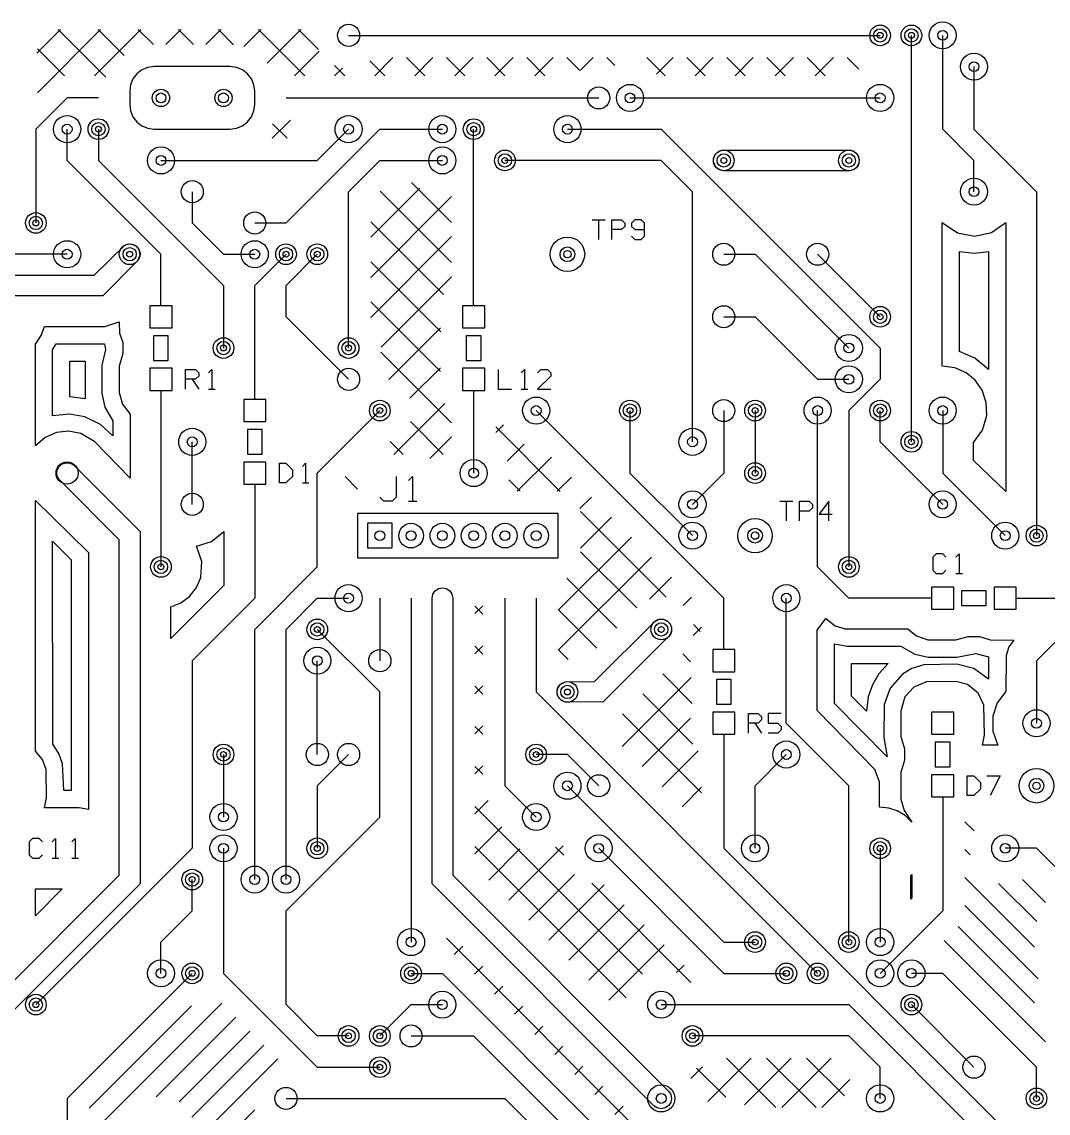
# Model space of a CAD drawing. Extents: x 7 to 284, y 6 to 364.
# Drawn here: x 126.43 to 168.11, y 48.93 to 93.26 of the extents above; entities that cross this region are included whole.
import ezdxf

# ---------------------------------------------------------------- set-up
doc = ezdxf.new("R2010")
doc.units = 0
doc.layers.add('SCORE', color=5, linetype='CONTINUOUS')

msp = doc.modelspace()

# ---------------------------------------------------------------- linework, layer by layer
at = {"layer": 'SCORE'}
for p, q in [((127.0438, 91.9888), (128.0035, 92.9485)), ((127.0628, 90.3815), (129.63, 92.9487)), ((127.9082, 92.9485), (129.8382, 91.0185)), ((129.3776, 91.07), (131.2566, 92.949)), ((129.5343, 92.9487), (130.5929, 91.8902)), ((131.1604, 92.9489), (131.7712, 92.3382)), ((132.274, 92.34), (132.8832, 92.9492)), ((132.7866, 92.9492), (133.3957, 92.34)), ((133.9003, 92.34), (134.5097, 92.9494)), ((134.4127, 92.9494), (135.0331, 92.3289)), ((135.4428, 92.2561), (136.1363, 92.9496)), ((136.0388, 92.9496), (137.9184, 91.07)), ((136.3966, 91.5836), (137.7629, 92.9498)), ((137.6649, 92.9498), (138.4787, 92.1361)), ((139.7, 92.71), (161.29, 92.71)), ((162.56, 76.2), (162.56, 92.71)), ((163.83, 88.9), (163.83, 92.71)), ((127.0708, 92.1596), (128.1666, 91.0637)), ((137.5094, 91.07), (138.5111, 92.0718)), ((140.7621, 91.07), (141.5021, 91.81)), ((142.0574, 91.81), (142.7974, 91.07)), ((142.3884, 91.07), (143.1284, 91.81)), ((143.6838, 91.81), (144.4238, 91.07)), ((144.0148, 91.07), (144.7548, 91.81)), ((145.3101, 91.81), (146.0501, 91.07)), ((145.6411, 91.07), (146.3811, 91.81)), ((146.9365, 91.81), (147.6765, 91.07)), ((147.2674, 91.07), (148.0074, 91.81)), ((148.5628, 91.81), (149.0927, 91.2801)), ((149.1265, 91.3028), (149.6338, 91.81)), ((150.1892, 91.81), (150.5162, 91.483)), ((151.8155, 91.81), (152.5555, 91.07)), ((152.2115, 91.135), (152.8865, 91.81)), ((153.4419, 91.81), (154.1819, 91.07)), ((153.7728, 91.07), (154.5128, 91.81)), ((155.0682, 91.81), (155.8082, 91.07)), ((155.3992, 91.07), (156.1392, 91.81)), ((156.6946, 91.81), (157.4346, 91.07)), ((157.0255, 91.07), (157.7655, 91.81)), ((158.3209, 91.81), (159.0609, 91.07)), ((158.6519, 91.07), (159.3919, 91.81)), ((159.9472, 91.81), (160.4246, 91.3326)), ((131.5512, 91.4059), (131.31, 91.306)), ((131.81, 91.44), (131.5512, 91.4059)), ((134.89, 91.44), (131.81, 91.44)), ((135.1488, 91.4059), (134.89, 91.44)), ((135.39, 91.306), (135.1488, 91.4059)), ((139.1261, 91.4887), (139.5448, 91.07)), ((139.1357, 91.07), (139.4497, 91.384)), ((140.566, 91.6751), (141.1711, 91.07)), ((165.1, 91.44), (165.1, 88.9)), ((130.944, 90.94), (130.8441, 90.6988)), ((131.1029, 91.1471), (130.944, 90.94)), ((131.31, 91.306), (131.1029, 91.1471)), ((135.5971, 91.1471), (135.39, 91.306)), ((135.756, 90.94), (135.5971, 91.1471)), ((135.8559, 90.6988), (135.756, 90.94)), ((130.8441, 90.6988), (130.81, 90.44)), ((130.81, 90.44), (130.81, 89.9)), ((135.89, 90.44), (135.8559, 90.6988)), ((135.89, 89.9), (135.89, 90.44)), ((128.27, 90.17), (127, 88.9)), ((129.54, 90.17), (128.27, 90.17)), ((137.16, 90.17), (149.86, 90.17)), ((151.13, 90.17), (161.29, 90.17)), ((130.81, 89.9), (130.8441, 89.6412)), ((130.8441, 89.6412), (130.944, 89.4)), ((135.756, 89.4), (135.8559, 89.6412)), ((135.8559, 89.6412), (135.89, 89.9)), ((130.944, 89.4), (131.1029, 89.1929)), ((131.1029, 89.1929), (131.31, 89.034)), ((135.39, 89.034), (135.5971, 89.1929)), ((135.5971, 89.1929), (135.756, 89.4)), ((136.5957, 88.53), (137.3357, 89.27)), ((136.6146, 89.1211), (137.2057, 88.53)), ((127, 88.9), (127, 85.09)), ((128.27, 87.63), (128.27, 88.9)), ((129.54, 88.9), (129.54, 87.63)), ((131.31, 89.034), (131.5512, 88.9341)), ((131.5512, 88.9341), (131.81, 88.9)), ((131.81, 88.9), (134.89, 88.9)), ((134.89, 88.9), (135.1488, 88.9341)), ((135.1488, 88.9341), (135.39, 89.034)), ((137.16, 85.09), (140.97, 88.9)), ((138.43, 87.63), (139.7, 88.9)), ((140.97, 88.9), (143.51, 88.9)), ((144.78, 83.82), (144.78, 88.9)), ((148.59, 88.9), (152.4, 88.9)), ((152.4, 88.9), (161.29, 80.01)), ((165.1, 87.63), (163.83, 88.9)), ((165.1, 88.9), (167.64, 86.36)), ((154.5381, 87.7519), (154.6153, 87.8964)), ((154.6153, 87.8964), (154.742, 88.0004)), ((154.742, 88.0004), (154.8988, 88.048)), ((154.8988, 88.048), (160.0612, 88.048)), ((160.0612, 88.048), (160.218, 88.0004)), ((160.218, 88.0004), (160.317, 87.927)), ((160.317, 87.927), (160.3904, 87.828)), ((160.3904, 87.828), (160.438, 87.6712)), ((132.08, 83.82), (128.27, 87.63)), ((129.54, 87.63), (134.62, 82.55)), ((132.08, 87.63), (138.43, 87.63)), ((139.7, 86.36), (140.97, 87.63)), ((140.97, 87.63), (143.51, 87.63)), ((152.4, 87.63), (146.05, 87.63)), ((153.67, 86.36), (152.4, 87.63)), ((154.522, 87.5888), (154.5381, 87.7519)), ((154.5696, 87.432), (154.522, 87.5888)), ((154.643, 87.333), (154.5696, 87.432)), ((154.7793, 87.242), (154.643, 87.333)), ((160.3447, 87.3636), (160.218, 87.2596)), ((160.4219, 87.5081), (160.3447, 87.3636)), ((160.438, 87.6712), (160.4219, 87.5081)), ((165.1, 86.36), (165.1, 87.63)), ((154.94, 87.21), (154.7793, 87.242)), ((160.0612, 87.212), (154.94, 87.21)), ((160.218, 87.2596), (160.0612, 87.212)), ((140.6, 84.507), (142.5972, 86.5042)), ((142.2599, 86.73), (143.8793, 85.1106)), ((133.35, 86.36), (133.35, 85.09)), ((139.7, 80.01), (139.7, 86.36)), ((140.6, 82.8806), (143.8786, 86.1593)), ((140.9881, 86.3754), (143.88, 83.4835)), ((153.67, 76.2), (153.67, 86.36)), ((167.64, 86.36), (167.64, 72.39)), ((140.6, 85.1372), (143.5534, 82.1837)), ((149.59, 85.22), (150.1233, 85.22)), ((149.8567, 85.22), (149.8567, 84.42)), ((150.39, 84.42), (150.39, 85.22)), ((150.39, 85.22), (150.79, 85.22)), ((150.79, 85.22), (150.9233, 85.0867)), ((151.3233, 85.22), (151.19, 85.0867)), ((151.59, 85.22), (151.3233, 85.22)), ((151.7233, 85.0867), (151.59, 85.22)), ((133.35, 85.09), (134.62, 83.82)), ((135.89, 85.09), (137.16, 85.09)), ((150.79, 84.82), (150.39, 84.82)), ((150.9233, 84.9533), (150.79, 84.82)), ((150.9233, 85.0867), (150.9233, 84.9533)), ((151.19, 85.0867), (151.19, 84.9533)), ((151.19, 84.9533), (151.3233, 84.82)), ((151.3233, 84.82), (151.7233, 84.82)), ((151.7233, 84.5533), (151.7233, 85.0867)), ((163.8109, 85.1045), (164.4364, 84.6873)), ((163.8116, 79.2693), (163.8109, 85.1045)), ((164.4364, 84.6873), (165.127, 84.5607)), ((165.127, 84.5607), (165.8135, 84.708)), ((165.8135, 84.708), (166.39, 85.1054)), ((166.39, 85.1054), (166.39, 74.1893)), ((130.612, 84.1904), (130.7688, 84.238)), ((130.7688, 84.238), (130.9319, 84.2219)), ((140.6, 81.2543), (143.8796, 84.5339)), ((151.19, 84.5533), (151.3233, 84.42)), ((151.3233, 84.42), (151.59, 84.42)), ((151.59, 84.42), (151.7233, 84.5533)), ((128.27, 83.82), (124.46, 83.82)), ((129.366, 82.97), (130.612, 84.1904)), ((130.9319, 84.2219), (131.0764, 84.1447)), ((131.0764, 84.1447), (131.1804, 84.018)), ((131.1804, 84.018), (131.228, 83.7788)), ((132.08, 81.73), (132.08, 83.82)), ((134.62, 83.82), (135.89, 83.82)), ((135.89, 82.55), (137.16, 83.82)), ((137.16, 82.55), (138.43, 83.82)), ((144.78, 81.73), (144.78, 83.82)), ((154.94, 83.82), (156.21, 83.82)), ((156.21, 83.82), (160.02, 80.01)), ((158.75, 83.82), (161.29, 81.28)), ((164.511, 83.931), (165.127, 83.8607)), ((164.5115, 79.8746), (164.511, 83.931)), ((165.127, 83.8607), (165.69, 83.9312)), ((165.69, 83.9312), (165.69, 79.1395)), ((131.1347, 83.5536), (129.714, 82.13)), ((131.228, 83.7788), (131.1347, 83.5536)), ((140.6, 83.5108), (143.4456, 80.6652)), ((124.4188, 82.968), (129.366, 82.97)), ((141.0191, 80.047), (143.88, 82.9079)), ((134.62, 82.55), (134.62, 80.01)), ((135.89, 80.01), (135.89, 82.55)), ((137.16, 81.28), (137.16, 82.55)), ((129.714, 82.13), (124.4188, 82.132)), ((132.53, 81.73), (131.63, 81.73)), ((131.63, 81.73), (131.63, 80.83)), ((132.53, 80.83), (132.53, 81.73)), ((140.6, 81.8845), (143.43, 79.0545)), ((145.23, 81.73), (144.33, 81.73)), ((144.33, 81.73), (144.33, 80.83)), ((145.23, 80.83), (145.23, 81.73)), ((139.7, 78.74), (137.16, 81.28)), ((154.94, 81.28), (156.21, 81.28)), ((156.21, 81.28), (158.75, 78.74)), ((127.2149, 80.5169), (127.3511, 80.8809)), ((127.3511, 80.8809), (129.8019, 80.8835)), ((129.8019, 80.8835), (130.38, 81.0727)), ((130.38, 81.0727), (130.3981, 80.62)), ((131.63, 80.83), (132.53, 80.83)), ((141.3361, 78.7377), (143.43, 80.8316)), ((144.33, 80.83), (145.23, 80.83)), ((126.98, 80.1732), (127.2149, 80.5169)), ((130.3981, 80.62), (130.53, 80.238)), ((130.53, 80.238), (130.53, 79.782)), ((132.38, 80.51), (131.78, 80.51)), ((131.78, 80.51), (131.78, 79.51)), ((132.38, 79.51), (132.38, 80.51)), ((145.08, 80.51), (144.48, 80.51)), ((144.48, 80.51), (144.48, 79.51)), ((145.08, 79.51), (145.08, 80.51)), ((126.98, 76.0364), (126.98, 80.1732)), ((127.68, 79.9341), (127.829, 80.1807)), ((127.68, 77.2558), (127.68, 79.9341)), ((127.829, 80.1807), (129.7915, 80.1821)), ((129.83, 79.9356), (129.6843, 79.3126)), ((129.7915, 80.1821), (129.83, 79.9356)), ((135.89, 77.92), (135.89, 80.01)), ((141.0097, 79.8484), (143.88, 76.9781)), ((161.29, 80.01), (161.29, 78.74)), ((165.1381, 79.5999), (164.5115, 79.8746)), ((128.38, 78.0273), (128.38, 79.4805)), ((128.38, 79.4805), (128.9983, 79.4803)), ((128.9983, 79.4803), (129.0041, 77.9413)), ((130.53, 79.782), (130.3835, 79.2783)), ((131.78, 79.51), (132.38, 79.51)), ((144.48, 79.51), (145.08, 79.51)), ((165.69, 79.1395), (165.1381, 79.5999)), ((129.6843, 79.3126), (129.6843, 78.1674)), ((130.3835, 79.2783), (130.3835, 78.2017)), ((132.53, 79.19), (131.63, 79.19)), ((131.63, 79.19), (131.63, 78.29)), ((132.53, 78.29), (132.53, 79.19)), ((133.08, 78.34), (133.08, 79.14)), ((133.08, 79.14), (133.48, 79.14)), ((133.48, 79.14), (133.6133, 79.0067)), ((133.6133, 79.0067), (133.6133, 78.8733)), ((134.0133, 79.0067), (134.1467, 79.14)), ((134.1467, 79.14), (134.1467, 78.34)), ((142.1921, 77.9673), (143.4304, 79.2056)), ((145.23, 79.19), (144.33, 79.19)), ((144.33, 79.19), (144.33, 78.29)), ((145.23, 78.29), (145.23, 79.19)), ((145.78, 79.14), (145.78, 78.34)), ((146.7133, 79.0067), (146.8467, 79.14)), ((146.8467, 79.14), (146.8467, 78.34)), ((147.38, 79.0067), (147.5133, 79.14)), ((147.5133, 79.14), (147.78, 79.14)), ((147.78, 79.14), (147.9133, 79.0067)), ((147.9133, 79.0067), (147.9133, 78.8733)), ((164.3265, 79.1997), (163.8116, 79.2693)), ((164.7782, 78.9995), (164.3265, 79.1997)), ((165.1451, 78.6984), (164.7782, 78.9995)), ((133.48, 78.74), (133.08, 78.74)), ((133.3467, 78.74), (133.6133, 78.34)), ((133.6133, 78.8733), (133.48, 78.74)), ((147.9133, 78.8733), (147.38, 78.34)), ((158.75, 78.74), (160.02, 78.74)), ((161.29, 78.74), (160.02, 77.47)), ((165.4296, 78.2944), (165.1451, 78.6984)), ((129.0041, 77.9413), (128.38, 78.0273)), ((129.6843, 78.1674), (129.8037, 77.6079)), ((130.3835, 78.2017), (130.5122, 77.7314)), ((131.63, 78.29), (132.53, 78.29)), ((132.08, 78.29), (132.08, 76.2)), ((134.0133, 78.34), (134.28, 78.34)), ((144.33, 78.29), (145.23, 78.29)), ((144.78, 78.29), (144.78, 76.2)), ((145.78, 78.34), (146.3133, 78.34)), ((146.7133, 78.34), (146.98, 78.34)), ((147.38, 78.34), (147.9133, 78.34)), ((165.6, 77.7946), (165.4296, 78.2944)), ((129.8037, 77.6079), (130.126, 77.0515)), ((130.5122, 77.7314), (130.83, 77.3306)), ((136.34, 77.92), (135.44, 77.92)), ((135.44, 77.92), (135.44, 77.02)), ((136.34, 77.02), (136.34, 77.92)), ((141.5411, 75.69), (143.6067, 77.7556)), ((165.618, 77.2668), (165.6, 77.7946)), ((128.3657, 77.3277), (127.68, 77.2558)), ((128.9923, 77.2182), (128.3657, 77.3277)), ((129.6254, 76.91), (128.9923, 77.2182)), ((130.83, 77.3306), (130.83, 74.7304)), ((138.43, 74.93), (140.97, 77.47)), ((154.94, 69.85), (147.32, 77.47)), ((151.13, 77.47), (151.13, 74.93)), ((154.94, 77.47), (154.94, 74.93)), ((156.21, 77.47), (156.21, 74.93)), ((158.75, 71.12), (158.75, 77.47)), ((160.02, 77.47), (160.02, 71.12)), ((161.29, 76.2), (161.29, 77.47)), ((163.83, 77.47), (163.83, 74.93)), ((165.445, 76.6763), (165.618, 77.2668)), ((130.1288, 76.4471), (129.6254, 76.91)), ((130.126, 77.0515), (130.1288, 76.4471)), ((135.44, 77.02), (136.34, 77.02)), ((136.19, 76.7), (135.59, 76.7)), ((135.59, 76.7), (135.59, 75.7)), ((136.19, 75.7), (136.19, 76.7)), ((142.2108, 77.021), (143.5443, 75.6875)), ((145.68, 76.5762), (145.9922, 76.8884)), ((145.68, 76.8045), (148.2982, 74.1862)), ((127.3774, 76.3763), (126.98, 76.0364)), ((127.8356, 76.5732), (127.3774, 76.3763)), ((128.3313, 76.6285), (127.8356, 76.5732)), ((128.8217, 76.5376), (128.3313, 76.6285)), ((129.3949, 76.204), (128.8217, 76.5376)), ((142.9966, 75.5191), (143.88, 76.4025)), ((165.08, 76.1755), (165.445, 76.6763)), ((130.83, 74.7304), (129.3949, 76.204)), ((132.08, 76.2), (132.08, 71.12)), ((133.35, 73.66), (133.35, 76.2)), ((141.3873, 76.2181), (141.9154, 75.69)), ((144.78, 76.2), (144.78, 74.93)), ((146.1456, 75.4155), (146.8345, 76.1044)), ((163.83, 73.66), (161.29, 76.2)), ((165.08, 75.4478), (165.08, 76.1755)), ((136.34, 75.38), (135.44, 75.38)), ((135.44, 75.38), (135.44, 74.48)), ((135.59, 75.7), (136.19, 75.7)), ((136.34, 74.48), (136.34, 75.38)), ((146.5465, 74.19), (147.9369, 75.5804)), ((166.39, 74.1893), (165.08, 75.4478)), ((127.85, 74.93), (127.8681, 75.0519)), ((127.8681, 74.8081), (127.85, 74.93)), ((127.8681, 75.0519), (127.9453, 75.1964)), ((127.9453, 75.1964), (128.072, 75.3004)), ((128.072, 75.3004), (128.2288, 75.348)), ((128.2288, 75.348), (128.3919, 75.3319)), ((128.3919, 75.3319), (128.5364, 75.2547)), ((128.5364, 75.2547), (131.23, 72.564)), ((136.89, 74.53), (136.89, 75.33)), ((136.89, 75.33), (137.1567, 75.33)), ((137.1567, 75.33), (137.4233, 75.0633)), ((137.4233, 75.0633), (137.4233, 74.7967)), ((137.8233, 75.1967), (137.9567, 75.33)), ((137.9567, 75.33), (137.9567, 74.53)), ((138.43, 71.12), (138.43, 74.93)), ((151.13, 74.93), (153.67, 72.39)), ((154.94, 74.93), (153.67, 73.66)), ((163.83, 74.93), (166.37, 72.39)), ((127.9453, 74.6636), (127.8681, 74.8081)), ((130.39, 72.216), (127.9453, 74.6636)), ((135.44, 74.48), (136.34, 74.48)), ((135.89, 74.48), (135.89, 72.39)), ((137.1567, 74.53), (136.89, 74.53)), ((137.4233, 74.7967), (137.1567, 74.53)), ((137.8233, 74.53), (138.09, 74.53)), ((139.5628, 74.79), (140.07, 74.2827)), ((141.6367, 74.79), (141.6367, 73.9567)), ((142.1367, 74.6233), (142.3033, 74.79)), ((142.3033, 74.79), (142.3033, 73.79)), ((146.203, 74.6551), (146.6681, 74.19)), ((148.1728, 74.19), (148.75, 74.7672)), ((126.98, 63.6394), (126.98, 73.8236)), ((126.98, 73.8236), (129.14, 71.6987)), ((141.1367, 73.79), (140.97, 73.9567)), ((141.47, 73.79), (141.1367, 73.79)), ((141.6367, 73.9567), (141.47, 73.79)), ((142.1367, 73.79), (142.47, 73.79)), ((149.0975, 73.4883), (149.5632, 73.954)), ((157.21, 73.79), (157.7433, 73.79)), ((157.4767, 73.79), (157.4767, 72.99)), ((158.01, 72.99), (158.01, 73.79)), ((158.01, 73.79), (158.41, 73.79)), ((158.41, 73.79), (158.5433, 73.6567)), ((158.5433, 73.6567), (158.5433, 73.5233)), ((159.21, 73.79), (158.81, 73.2567)), ((159.21, 72.99), (159.21, 73.79)), ((148.22, 73.29), (140.07, 73.29)), ((140.07, 73.29), (140.07, 71.49)), ((148.22, 71.49), (148.22, 73.29)), ((149.1162, 73.3682), (152.6002, 69.8842)), ((158.41, 73.39), (158.01, 73.39)), ((158.5433, 73.5233), (158.41, 73.39)), ((158.81, 73.2567), (159.3433, 73.2567)), ((141.47, 72.89), (140.47, 72.89)), ((140.47, 72.89), (140.47, 71.89)), ((141.47, 71.89), (141.47, 72.89)), ((149.12, 71.8845), (150.3764, 73.1408)), ((131.23, 72.564), (131.23, 58.246)), ((134.1273, 72.1486), (134.64, 72.5536)), ((134.64, 72.5536), (134.64, 70.3678)), ((135.89, 72.39), (135.89, 69.85)), ((148.22, 69.3581), (151.1895, 72.3277)), ((127.684, 63.9185), (127.68, 72.1699)), ((127.68, 72.1699), (128.44, 71.409)), ((130.39, 58.594), (130.39, 72.216)), ((133.5176, 71.9689), (134.1273, 72.1486)), ((133.7344, 71.3446), (133.5176, 71.9689)), ((140.47, 71.89), (141.47, 71.89)), ((128.44, 71.409), (128.44, 62.04)), ((129.14, 71.6987), (129.14, 61.2702)), ((140.07, 71.49), (148.22, 71.49)), ((148.22, 67.7318), (152.0027, 71.5145)), ((149.12, 71.7381), (151.4071, 69.4511)), ((163.5633, 71.65), (163.43, 71.5167)), ((163.43, 71.5167), (163.43, 70.9833)), ((163.83, 71.65), (163.5633, 71.65)), ((163.9633, 71.5167), (163.83, 71.65)), ((164.3633, 71.5167), (164.4967, 71.65)), ((164.4967, 71.65), (164.4967, 70.85)), ((133.6945, 70.6944), (133.7344, 71.3446)), ((135.89, 68.58), (138.43, 71.12)), ((160.02, 69.85), (158.75, 71.12)), ((163.43, 70.9833), (163.5633, 70.85)), ((163.83, 70.85), (163.9633, 70.9833)), ((171.45, 71.12), (167.64, 67.31)), ((133.5226, 70.2794), (133.6945, 70.6944)), ((148.5704, 70.6614), (150.5934, 68.6384)), ((151.9262, 69.8116), (152.8159, 70.7013)), ((163.5633, 70.85), (163.83, 70.85)), ((164.3633, 70.85), (164.63, 70.85)), ((134.64, 70.3678), (132.48, 68.2078)), ((133.2413, 69.9205), (133.5226, 70.2794)), ((143.122, 70.0107), (143.213, 70.147)), ((143.213, 70.147), (143.3493, 70.238)), ((143.3493, 70.238), (143.51, 70.27)), ((143.51, 70.27), (143.6707, 70.238)), ((143.6707, 70.238), (143.807, 70.147)), ((143.807, 70.147), (143.898, 70.0107)), ((164.28, 70.3), (163.38, 70.3)), ((163.38, 70.3), (163.38, 69.4)), ((164.28, 69.4), (164.28, 70.3)), ((165.6, 70.15), (164.6, 70.15)), ((164.6, 70.15), (164.6, 69.55)), ((165.6, 69.55), (165.6, 70.15)), ((166.82, 70.3), (165.92, 70.3)), ((165.92, 70.3), (165.92, 69.4)), ((166.82, 69.4), (166.82, 70.3)), ((132.48, 69.4991), (132.8907, 69.6605)), ((132.8907, 69.6605), (133.2413, 69.9205)), ((135.89, 69.85), (133.35, 67.31)), ((137.16, 68.58), (138.43, 69.85)), ((138.43, 69.85), (139.7, 69.85)), ((140.97, 69.85), (140.97, 67.31)), ((142.24, 69.85), (142.24, 55.88)), ((143.09, 69.85), (143.122, 70.0107)), ((143.09, 58.246), (143.09, 69.85)), ((143.898, 70.0107), (143.93, 69.85)), ((143.93, 69.85), (143.93, 58.594)), ((146.05, 69.85), (146.05, 62.23)), ((147.32, 69.85), (147.32, 66.04)), ((153.2927, 69.5517), (153.6291, 69.8881)), ((154.94, 67.76), (154.94, 69.85)), ((157.48, 64.77), (157.48, 69.85)), ((161.29, 69.85), (160.02, 69.85)), ((163.38, 69.85), (161.29, 69.85)), ((166.82, 69.85), (168.91, 69.85)), ((132.48, 68.2078), (132.48, 69.4991)), ((144.83, 69.2208), (145.15, 69.5408)), ((144.83, 69.5227), (145.15, 69.2027)), ((148.22, 69.3854), (149.7798, 67.8257)), ((163.38, 69.4), (164.28, 69.4)), ((164.6, 69.55), (165.6, 69.55)), ((165.92, 69.4), (166.82, 69.4)), ((149.686, 66.46), (152.1336, 68.9047)), ((152.1336, 68.9047), (152.2781, 68.9819)), ((152.2781, 68.9819), (152.4, 69)), ((152.4, 69), (152.5219, 68.9819)), ((152.5219, 68.9819), (152.6664, 68.9047)), ((152.6664, 68.9047), (152.7704, 68.778)), ((152.7704, 68.778), (152.818, 68.6212)), ((153.7042, 68.7802), (153.982, 68.5025)), ((158.73, 68.5555), (159.0786, 69.0237)), ((159.0786, 69.0237), (159.4614, 68.7322)), ((159.4614, 68.7322), (159.8634, 68.6102)), ((135.89, 58.42), (135.89, 68.58)), ((137.16, 58.42), (137.16, 68.58)), ((140.97, 66.04), (138.43, 68.58)), ((152.7247, 68.3136), (150.034, 65.62)), ((152.8019, 68.4581), (152.7247, 68.3136)), ((152.818, 68.6212), (152.8019, 68.4581)), ((153.695, 68.3278), (154.04, 68.6727)), ((158.73, 65.2878), (158.73, 68.5555)), ((159.8634, 68.6102), (162.4206, 68.6)), ((162.4206, 68.6), (162.7609, 68.3145)), ((162.7609, 68.3145), (163.2234, 68.1602)), ((164.3683, 68.1535), (164.872, 68.3)), ((164.872, 68.3), (165.328, 68.3)), ((165.328, 68.3), (165.7634, 68.1602)), ((144.83, 67.5945), (145.15, 67.9145)), ((144.83, 67.8964), (145.15, 67.5764)), ((159.43, 67.993), (159.9513, 67.9017)), ((159.43, 65.5777), (159.43, 67.993)), ((159.9513, 67.9017), (162.1366, 67.9)), ((162.1366, 67.9), (162.6979, 67.5737)), ((163.2234, 68.1602), (164.3683, 68.1535)), ((165.7634, 68.1602), (166.7152, 68.15)), ((166.5222, 67.8686), (166.4081, 67.52)), ((166.7152, 68.15), (166.5222, 67.8686)), ((148.22, 67.7591), (148.6198, 67.3593)), ((153.2711, 67.5871), (153.59, 67.2681)), ((155.39, 67.76), (154.49, 67.76)), ((154.49, 67.76), (154.49, 66.86)), ((155.39, 66.86), (155.39, 67.76)), ((162.6979, 67.5737), (163.2574, 67.4543)), ((163.2574, 67.4543), (164.4026, 67.4543)), ((164.4026, 67.4543), (165.1744, 67.6)), ((165.1744, 67.6), (165.6974, 67.4642)), ((165.6974, 67.4642), (165.69, 66.5653)), ((166.4081, 67.52), (166.39, 66.0645)), ((133.35, 67.31), (133.35, 59.69)), ((138.43, 63.5), (138.43, 67.31)), ((160.13, 67.2), (161.6195, 67.2)), ((160.13, 65.8677), (160.13, 67.2)), ((161.6195, 67.2), (161.236, 66.7765)), ((162.5709, 66.9937), (162.1971, 66.7696)), ((163.0673, 67.1443), (162.5709, 66.9937)), ((164.4026, 67.1657), (163.0673, 67.1443)), ((165.0891, 66.9937), (164.4026, 67.1657)), ((165.69, 66.5653), (165.0891, 66.9937)), ((167.64, 67.31), (167.64, 64.77)), ((150.8132, 63.8196), (153.6211, 66.6275)), ((152.4583, 66.7735), (153.6614, 65.5704)), ((154.49, 66.86), (155.39, 66.86)), ((155.24, 66.54), (154.64, 66.54)), ((154.64, 66.54), (154.64, 65.54)), ((155.24, 65.54), (155.24, 66.54)), ((161.236, 66.7765), (160.9735, 66.3283)), ((162.1971, 66.7696), (161.6941, 66.199)), ((144.83, 65.9681), (145.15, 66.2881)), ((144.83, 66.2701), (145.15, 65.9501)), ((148.172, 65.9988), (148.1881, 66.1619)), ((148.1881, 66.1619), (148.293, 66.337)), ((148.293, 66.337), (148.5081, 66.4519)), ((148.5081, 66.4519), (149.686, 66.46)), ((160.9735, 66.3283), (160.8035, 65.8376)), ((161.6941, 66.199), (161.4557, 65.5327)), ((162.6574, 66.2396), (162.2945, 65.8391)), ((163.17, 66.4519), (162.6574, 66.2396)), ((164.3683, 66.4665), (163.17, 66.4519)), ((164.8386, 66.3378), (164.3683, 66.4665)), ((165.2674, 65.9859), (164.8386, 66.3378)), ((166.39, 66.0645), (166.0404, 65.5944)), ((140.97, 60.96), (140.97, 66.04)), ((147.32, 66.04), (158.75, 54.61)), ((148.2196, 65.842), (148.172, 65.9988)), ((148.3236, 65.7153), (148.2196, 65.842)), ((148.4681, 65.6381), (148.3236, 65.7153)), ((150.034, 65.62), (148.4681, 65.6381)), ((151.6456, 65.9599), (153.6833, 63.9221)), ((160.7311, 65.2665), (160.13, 65.8677)), ((160.8035, 65.8376), (160.7311, 65.2665)), ((162.2945, 65.8391), (162.1308, 65.2543)), ((165.4985, 65.4974), (165.2674, 65.9859)), ((155.39, 65.22), (154.49, 65.22)), ((154.49, 65.22), (154.49, 64.32)), ((154.64, 65.54), (155.24, 65.54)), ((155.39, 64.32), (155.39, 65.22)), ((155.94, 64.37), (155.94, 65.17)), ((155.94, 65.17), (156.34, 65.17)), ((156.34, 65.17), (156.4733, 65.0367)), ((157.2733, 65.17), (156.74, 65.17)), ((156.74, 65.17), (156.74, 64.77)), ((161.0777, 62.8954), (158.73, 65.2878)), ((161.5729, 63.4085), (159.43, 65.5777)), ((161.4557, 65.5327), (161.4343, 64.1974)), ((162.1308, 65.2543), (162.1335, 64.2317)), ((164.28, 65.22), (163.38, 65.22)), ((163.38, 65.22), (163.38, 64.32)), ((164.28, 64.32), (164.28, 65.22)), ((165.5292, 64.2857), (165.4985, 65.4974)), ((166.0404, 65.5944), (165.8641, 65.0607)), ((150.8328, 65.1462), (154.04, 61.9391)), ((151.6264, 63.0064), (153.59, 64.9701)), ((156.34, 64.77), (155.94, 64.77)), ((156.2067, 64.77), (156.4733, 64.37)), ((156.4733, 64.9033), (156.34, 64.77)), ((156.4733, 65.0367), (156.4733, 64.9033)), ((156.74, 64.77), (157.14, 64.77)), ((157.14, 64.77), (157.2733, 64.6367)), ((160.02, 62.23), (157.48, 64.77)), ((165.8641, 65.0607), (165.87, 64.4454)), ((144.83, 64.3418), (145.15, 64.6618)), ((144.83, 64.6437), (145.15, 64.3237)), ((154.49, 64.32), (155.39, 64.32)), ((154.94, 64.32), (154.94, 62.23)), ((157.14, 64.37), (156.74, 64.37)), ((157.2733, 64.5033), (157.14, 64.37)), ((157.2733, 64.6367), (157.2733, 64.5033)), ((163.38, 64.32), (164.28, 64.32)), ((165.4495, 63.88), (165.5292, 64.2857)), ((165.87, 64.4454), (166.076, 63.88)), ((127.9306, 63.5378), (127.684, 63.9185)), ((161.4343, 64.1974), (161.5729, 63.4085)), ((162.1335, 64.2317), (162.28, 63.728)), ((164.13, 64), (163.53, 64)), ((163.53, 64), (163.53, 63)), ((164.13, 63), (164.13, 64)), ((166.076, 63.88), (165.4495, 63.88)), ((127.2655, 63.2991), (126.98, 63.6394)), ((128.0775, 63.1275), (127.9306, 63.5378)), ((134.62, 63.5), (134.62, 60.96)), ((139.7, 63.5), (138.43, 62.23)), ((148.59, 63.5), (147.32, 63.5)), ((149.86, 62.23), (148.59, 63.5)), ((152.4395, 62.1932), (153.8933, 63.647)), ((156.21, 62.23), (157.48, 63.5)), ((162.28, 63.728), (162.28, 63.272)), ((127.4119, 62.89), (127.2655, 63.2991)), ((128.13, 62.04), (128.0775, 63.1275)), ((144.83, 62.7154), (145.15, 63.0354)), ((144.83, 63.0174), (145.15, 62.6974)), ((162.28, 63.272), (162.1335, 62.7683)), ((163.53, 63), (164.13, 63)), ((127.4292, 61.7457), (127.4119, 62.89)), ((161.2598, 62.3866), (161.0777, 62.8954)), ((162.1335, 62.7683), (162.1335, 61.6917)), ((164.28, 62.68), (163.38, 62.68)), ((163.38, 62.68), (163.38, 61.78)), ((164.28, 61.78), (164.28, 62.68)), ((164.83, 61.83), (164.83, 62.63)), ((164.83, 62.63), (165.0967, 62.63)), ((165.0967, 62.63), (165.3633, 62.3633)), ((165.63, 62.63), (166.1633, 62.63)), ((166.1633, 62.63), (165.7633, 61.83)), ((138.43, 62.23), (138.43, 59.69)), ((146.05, 62.23), (147.32, 60.96)), ((148.59, 62.23), (154.94, 55.88)), ((153.2527, 61.3801), (154.04, 62.1674)), ((154.94, 62.23), (154.94, 59.69)), ((156.21, 59.69), (156.21, 62.23)), ((160.02, 55.88), (160.02, 62.23)), ((161.27, 61.3593), (161.2598, 62.3866)), ((165.3633, 62.0967), (165.0967, 61.83)), ((165.3633, 62.3633), (165.3633, 62.0967)), ((127.3495, 61.34), (127.4292, 61.7457)), ((128.44, 62.04), (128.13, 62.04)), ((144.83, 61.0891), (145.3757, 61.6348)), ((162.1335, 61.6917), (162.2622, 61.2214)), ((163.38, 61.78), (164.28, 61.78)), ((163.83, 61.78), (163.83, 59.69)), ((165.0967, 61.83), (164.83, 61.83)), ((128.7643, 61.3392), (127.3495, 61.34)), ((129.14, 61.2702), (128.7643, 61.3392)), ((144.83, 61.391), (151.6443, 54.5768)), ((161.6421, 61.322), (161.27, 61.3593)), ((161.9852, 61.208), (161.6421, 61.322)), ((162.3011, 61.0187), (161.9852, 61.208)), ((162.2622, 61.2214), (162.58, 60.7495)), ((137.16, 57.15), (140.97, 60.96)), ((162.58, 60.7495), (162.3011, 61.0187)), ((164.73, 60.7665), (165.1028, 60.3938)), ((144.83, 59.4627), (145.9269, 60.5596)), ((126.8633, 60.09), (126.73, 59.9567)), ((126.73, 59.9567), (126.73, 59.4233)), ((127.13, 60.09), (126.8633, 60.09)), ((127.2633, 59.9567), (127.13, 60.09)), ((127.6633, 59.9567), (127.7967, 60.09)), ((127.7967, 60.09), (127.7967, 59.29)), ((128.4633, 59.9567), (128.5967, 60.09)), ((128.5967, 60.09), (128.5967, 59.29)), ((126.73, 59.4233), (126.8633, 59.29)), ((133.35, 59.69), (127, 53.34)), ((127.13, 59.29), (127.2633, 59.4233)), ((134.62, 59.69), (134.62, 54.61)), ((144.83, 59.7647), (150.9774, 53.6173)), ((145.3952, 58.4016), (146.662, 59.6684)), ((146.2084, 57.5884), (148.4142, 59.7942)), ((148.1056, 59.7418), (148.4381, 59.4092)), ((149.86, 59.69), (154.94, 54.61)), ((154.94, 59.69), (168.91, 45.72)), ((161.29, 59.69), (161.29, 55.88)), ((163.83, 59.69), (163.83, 57.15)), ((164.73, 59.6352), (164.9462, 59.419)), ((167.64, 59.69), (166.37, 59.69)), ((168.91, 58.42), (167.64, 59.69)), ((126.8633, 59.29), (127.13, 59.29)), ((127.6633, 59.29), (127.93, 59.29)), ((128.4633, 59.29), (128.73, 59.29)), ((121.623, 49.827), (130.39, 58.594)), ((143.93, 58.594), (152.697, 49.827)), ((147.0215, 56.7752), (148.8739, 58.6277)), ((162.54, 58.5832), (162.58, 58.6305)), ((162.54, 57.6278), (162.54, 58.5832)), ((162.58, 58.6305), (162.58, 57.6678)), ((131.23, 58.246), (122.217, 49.233)), ((133.35, 57.15), (133.35, 58.42)), ((152.103, 49.233), (143.09, 58.246)), ((147.8347, 55.9621), (150.0749, 58.2023)), ((149.5792, 58.2681), (153.6074, 54.24)), ((164.73, 58.5038), (167.56, 55.6738)), ((166.099, 58.2662), (167.6482, 56.717)), ((167.0738, 58.4228), (168.01, 57.4865)), ((126.98, 56.9517), (126.98, 58.04)), ((126.98, 58.04), (128.0683, 58.04)), ((128.0683, 58.04), (126.98, 56.9517)), ((162.58, 57.6678), (162.54, 57.6278)), ((148.6479, 55.1489), (150.8881, 57.3891)), ((164.73, 57.3724), (167.71, 54.3924)), ((132.08, 55.88), (133.35, 57.15)), ((137.16, 53.34), (137.16, 57.15)), ((163.83, 57.15), (161.29, 54.61)), ((149.461, 54.3357), (151.7013, 56.5759)), ((164.4619, 56.5091), (167.56, 53.4111)), ((132.08, 54.61), (132.08, 55.88)), ((143.6811, 56.0345), (160.39, 39.3256)), ((154.94, 55.88), (156.21, 55.88)), ((163.8973, 55.9424), (168.01, 51.8297)), ((143.9905, 55.3705), (144.3416, 55.7216)), ((150.2742, 53.5225), (152.5144, 55.7628)), ((133.35, 54.61), (128.27, 49.53)), ((134.62, 54.61), (138.43, 50.8)), ((142.24, 54.61), (143.51, 54.61)), ((143.51, 54.61), (160.02, 38.1)), ((144.8195, 54.5732), (145.1548, 54.9085)), ((153.0255, 54.6474), (153.3276, 54.9496)), ((154.94, 54.61), (157.48, 54.61)), ((163.83, 54.61), (162.56, 54.61)), ((167.64, 50.8), (163.83, 54.61)), ((145.6327, 53.7601), (145.9679, 54.0953)), ((129.17, 49.1402), (133.3205, 53.2907)), ((129.482, 48.3208), (134.558, 53.3968)), ((138.43, 52.07), (137.16, 53.34)), ((140.97, 52.07), (142.24, 53.34)), ((142.24, 53.34), (143.51, 53.34)), ((146.4459, 52.9469), (146.7811, 53.2821)), ((152.4, 53.34), (160.02, 53.34)), ((160.02, 53.34), (167.64, 45.72)), ((165.1, 50.8), (162.56, 53.34)), ((131.8883, 49.5958), (135.1239, 52.8314)), ((147.2591, 52.1337), (147.5943, 52.469)), ((132.8154, 49.3915), (135.6898, 52.2659)), ((139.7, 52.07), (138.43, 52.07)), ((142.24, 52.07), (144.78, 52.07)), ((144.78, 52.07), (158.75, 38.1)), ((160.02, 52.07), (153.67, 52.07)), ((161.29, 50.8), (160.02, 52.07)), ((133.3281, 48.7728), (136.2556, 51.7004)), ((148.0722, 51.3206), (148.4075, 51.6558)), ((133.212, 47.5253), (136.8215, 51.1349)), ((154.2942, 49.4108), (156.0534, 51.17)), ((155.051, 51.17), (157.0605, 49.1605)), ((155.7839, 49.2742), (157.6798, 51.17)), ((156.6774, 51.17), (158.6863, 49.1611)), ((157.2967, 49.1606), (159.3061, 51.17)), ((158.3037, 51.17), (159.8439, 49.6298)), ((138.43, 50.8), (140.97, 50.8)), ((148.8854, 50.5074), (149.2206, 50.8426)), ((153.5999, 50.3429), (154.0696, 50.8125)), ((153.834, 50.7606), (155.0174, 49.5773)), ((161.29, 49.53), (161.29, 50.8)), ((167.64, 49.53), (167.64, 50.8)), ((158.9236, 49.1612), (160.0608, 50.2984)), ((149.6986, 49.6942), (150.0338, 50.0294)), ((152.697, 49.827), (152.788, 49.6907)), ((152.788, 49.6907), (152.82, 49.53)), ((128.27, 49.53), (128.27, 48.26)), ((137.16, 49.53), (146.05, 49.53)), ((146.05, 49.53), (153.67, 41.91)), ((150.5118, 48.881), (150.847, 49.2163)), ((152.2393, 49.142), (152.103, 49.233)), ((152.697, 49.233), (152.5607, 49.142)), ((152.788, 49.3693), (152.697, 49.233)), ((152.82, 49.53), (152.788, 49.3693)), ((132.98, 46.162), (135.8905, 49.0725)), ((152.4, 49.11), (152.2393, 49.142)), ((152.5607, 49.142), (152.4, 49.11))]:
    msp.add_line(p, q, dxfattribs=at)
for centre, radius in [((139.7, 92.71), 0.45), ((161.29, 92.71), 0.42), ((162.56, 92.71), 0.42), ((163.83, 92.71), 0.55), ((161.29, 92.71), 0.27), ((161.29, 92.71), 0.12), ((162.56, 92.71), 0.27), ((162.56, 92.71), 0.12), ((163.83, 92.71), 0.2), ((165.1, 91.44), 0.55), ((165.1, 91.44), 0.2), ((132.08, 90.17), 0.35), ((134.62, 90.17), 0.35), ((149.86, 90.17), 0.45), ((151.13, 90.17), 0.55), ((161.29, 90.17), 0.55), ((132.08, 90.17), 0.2), ((134.62, 90.17), 0.2), ((151.13, 90.17), 0.2), ((161.29, 90.17), 0.2), ((128.27, 88.9), 0.55), ((128.27, 88.9), 0.2), ((129.54, 88.9), 0.42), ((129.54, 88.9), 0.27), ((139.7, 88.9), 0.55), ((139.7, 88.9), 0.2), ((143.51, 88.9), 0.55), ((143.51, 88.9), 0.2), ((144.78, 88.9), 0.42), ((144.78, 88.9), 0.27), ((148.59, 88.9), 0.55), ((148.59, 88.9), 0.2), ((129.54, 88.9), 0.12), ((144.78, 88.9), 0.12), ((132.08, 87.63), 0.55), ((132.08, 87.63), 0.2), ((143.51, 87.63), 0.55), ((143.51, 87.63), 0.2), ((146.05, 87.63), 0.42), ((146.05, 87.63), 0.27), ((154.94, 87.63), 0.42), ((154.94, 87.63), 0.27), ((160.02, 87.63), 0.42), ((160.02, 87.63), 0.27), ((146.05, 87.63), 0.12), ((154.94, 87.63), 0.12), ((160.02, 87.63), 0.12), ((165.1, 86.36), 0.55), ((133.35, 86.36), 0.45), ((165.1, 86.36), 0.2), ((127, 85.09), 0.42), ((127, 85.09), 0.27), ((127, 85.09), 0.12), ((135.89, 85.09), 0.45), ((128.27, 83.82), 0.55), ((130.81, 83.82), 0.42), ((135.89, 83.82), 0.55), ((137.16, 83.82), 0.42), ((138.43, 83.82), 0.42), ((148.59, 83.82), 0.7), ((154.94, 83.82), 0.45), ((158.75, 83.82), 0.45), ((128.27, 83.82), 0.2), ((130.81, 83.82), 0.27), ((130.81, 83.82), 0.12), ((135.89, 83.82), 0.2), ((137.16, 83.82), 0.27), ((137.16, 83.82), 0.12), ((138.43, 83.82), 0.27), ((138.43, 83.82), 0.12), ((148.59, 83.82), 0.3), ((148.59, 83.82), 0.15), ((154.94, 81.28), 0.45), ((161.29, 81.28), 0.42), ((161.29, 81.28), 0.27), ((161.29, 81.28), 0.12), ((134.62, 80.01), 0.42), ((134.62, 80.01), 0.27), ((139.7, 80.01), 0.42), ((139.7, 80.01), 0.27), ((160.02, 80.01), 0.55), ((134.62, 80.01), 0.12), ((139.7, 80.01), 0.12), ((160.02, 80.01), 0.2), ((139.7, 78.74), 0.45), ((160.02, 78.74), 0.55), ((160.02, 78.74), 0.2), ((147.32, 77.47), 0.55), ((158.75, 77.47), 0.55), ((163.83, 77.47), 0.55), ((140.97, 77.47), 0.42), ((140.97, 77.47), 0.27), ((140.97, 77.47), 0.12), ((147.32, 77.47), 0.2), ((151.13, 77.47), 0.42), ((151.13, 77.47), 0.27), ((151.13, 77.47), 0.12), ((154.94, 77.47), 0.45), ((156.21, 77.47), 0.42), ((156.21, 77.47), 0.27), ((156.21, 77.47), 0.12), ((158.75, 77.47), 0.2), ((161.29, 77.47), 0.42), ((161.29, 77.47), 0.27), ((161.29, 77.47), 0.12), ((163.83, 77.47), 0.2), ((133.35, 76.2), 0.55), ((153.67, 76.2), 0.55), ((133.35, 76.2), 0.2), ((153.67, 76.2), 0.2), ((162.56, 76.2), 0.42), ((162.56, 76.2), 0.27), ((162.56, 76.2), 0.12), ((128.27, 74.93), 0.45), ((144.78, 74.93), 0.55), ((144.78, 74.93), 0.2), ((156.21, 74.93), 0.42), ((156.21, 74.93), 0.27), ((156.21, 74.93), 0.12), ((133.35, 73.66), 0.45), ((153.67, 73.66), 0.55), ((163.83, 73.66), 0.55), ((153.67, 73.66), 0.2), ((163.83, 73.66), 0.2), ((142.24, 72.39), 0.5), ((143.51, 72.39), 0.5), ((144.78, 72.39), 0.5), ((146.05, 72.39), 0.5), ((147.32, 72.39), 0.5), ((153.67, 72.39), 0.55), ((156.21, 72.39), 0.7), ((166.37, 72.39), 0.55), ((167.64, 72.39), 0.42), ((140.97, 72.39), 0.2), ((142.24, 72.39), 0.2), ((143.51, 72.39), 0.2), ((144.78, 72.39), 0.2), ((146.05, 72.39), 0.2), ((147.32, 72.39), 0.2), ((153.67, 72.39), 0.2), ((156.21, 72.39), 0.3), ((156.21, 72.39), 0.15), ((166.37, 72.39), 0.2), ((167.64, 72.39), 0.27), ((167.64, 72.39), 0.12), ((132.08, 71.12), 0.42), ((132.08, 71.12), 0.27), ((160.02, 71.12), 0.42), ((160.02, 71.12), 0.27), ((132.08, 71.12), 0.12), ((160.02, 71.12), 0.12), ((139.7, 69.85), 0.55), ((139.7, 69.85), 0.2), ((157.48, 69.85), 0.55), ((157.48, 69.85), 0.2), ((138.43, 68.58), 0.42), ((138.43, 68.58), 0.27), ((152.4, 68.58), 0.42), ((152.4, 68.58), 0.27), ((138.43, 68.58), 0.12), ((152.4, 68.58), 0.12), ((138.43, 67.31), 0.55), ((138.43, 67.31), 0.2), ((140.97, 67.31), 0.45), ((148.59, 66.04), 0.42), ((148.59, 66.04), 0.27), ((148.59, 66.04), 0.12), ((167.64, 64.77), 0.55), ((167.64, 64.77), 0.2), ((134.62, 63.5), 0.42), ((138.43, 63.5), 0.45), ((139.7, 63.5), 0.45), ((147.32, 63.5), 0.42), ((157.48, 63.5), 0.55), ((134.62, 63.5), 0.27), ((134.62, 63.5), 0.12), ((147.32, 63.5), 0.27), ((147.32, 63.5), 0.12), ((157.48, 63.5), 0.2), ((148.59, 62.23), 0.55), ((149.86, 62.23), 0.45), ((167.64, 62.23), 0.7), ((167.64, 62.23), 0.3), ((148.59, 62.23), 0.2), ((167.64, 62.23), 0.15), ((134.62, 60.96), 0.55), ((147.32, 60.96), 0.55), ((134.62, 60.96), 0.2), ((147.32, 60.96), 0.2), ((134.62, 59.69), 0.55), ((134.62, 59.69), 0.2), ((138.43, 59.69), 0.42), ((138.43, 59.69), 0.27), ((149.86, 59.69), 0.55), ((149.86, 59.69), 0.2), ((156.21, 59.69), 0.55), ((156.21, 59.69), 0.2), ((161.29, 59.69), 0.42), ((161.29, 59.69), 0.27), ((166.37, 59.69), 0.55), ((166.37, 59.69), 0.2), ((138.43, 59.69), 0.12), ((161.29, 59.69), 0.12), ((135.89, 58.42), 0.55), ((137.16, 58.42), 0.55), ((133.35, 58.42), 0.42), ((133.35, 58.42), 0.27), ((133.35, 58.42), 0.12), ((135.89, 58.42), 0.2), ((137.16, 58.42), 0.2), ((142.24, 55.88), 0.55), ((156.21, 55.88), 0.42), ((160.02, 55.88), 0.42), ((161.29, 55.88), 0.55), ((142.24, 55.88), 0.2), ((156.21, 55.88), 0.27), ((156.21, 55.88), 0.12), ((160.02, 55.88), 0.27), ((160.02, 55.88), 0.12), ((161.29, 55.88), 0.2), ((132.08, 54.61), 0.55), ((133.35, 54.61), 0.42), ((142.24, 54.61), 0.42), ((157.48, 54.61), 0.42), ((158.75, 54.61), 0.42), ((161.29, 54.61), 0.55), ((162.56, 54.61), 0.55), ((132.08, 54.61), 0.2), ((133.35, 54.61), 0.27), ((133.35, 54.61), 0.12), ((142.24, 54.61), 0.27), ((142.24, 54.61), 0.12), ((157.48, 54.61), 0.27), ((157.48, 54.61), 0.12), ((158.75, 54.61), 0.27), ((158.75, 54.61), 0.12), ((161.29, 54.61), 0.2), ((162.56, 54.61), 0.2), ((127, 53.34), 0.42), ((143.51, 53.34), 0.55), ((152.4, 53.34), 0.55), ((162.56, 53.34), 0.42), ((127, 53.34), 0.27), ((127, 53.34), 0.12), ((143.51, 53.34), 0.2), ((152.4, 53.34), 0.2), ((162.56, 53.34), 0.27), ((162.56, 53.34), 0.12), ((139.7, 52.07), 0.42), ((139.7, 52.07), 0.27), ((140.97, 52.07), 0.42), ((140.97, 52.07), 0.27), ((142.24, 52.07), 0.45), ((153.67, 52.07), 0.42), ((153.67, 52.07), 0.27), ((139.7, 52.07), 0.12), ((140.97, 52.07), 0.12), ((153.67, 52.07), 0.12), ((140.97, 50.8), 0.42), ((140.97, 50.8), 0.27), ((165.1, 50.8), 0.45), ((140.97, 50.8), 0.12), ((137.16, 49.53), 0.45), ((152.4, 49.53), 0.55), ((152.4, 49.53), 0.2), ((161.29, 49.53), 0.55), ((161.29, 49.53), 0.2), ((167.64, 49.53), 0.42), ((167.64, 49.53), 0.27), ((167.64, 49.53), 0.12)]:
    msp.add_circle(centre, radius, dxfattribs=at)

doc.saveas('drawing.dxf')
